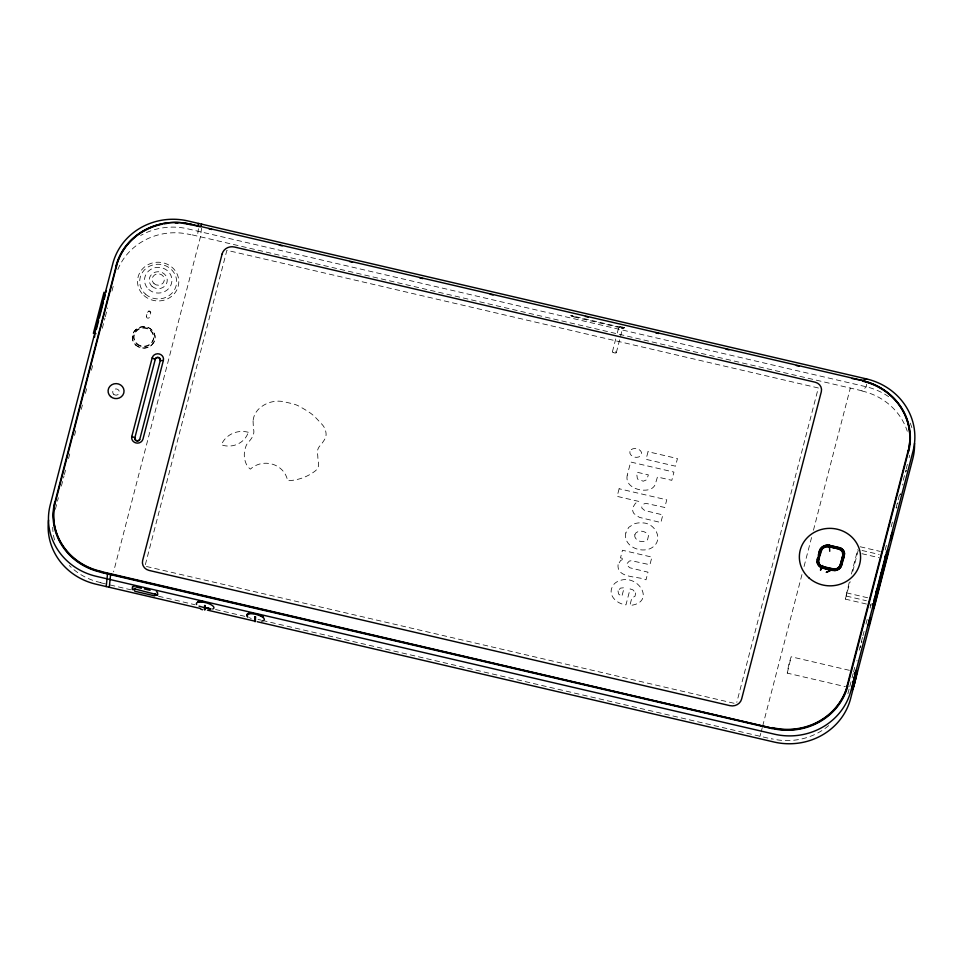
<?xml version="1.0" encoding="UTF-8"?>
<svg xmlns="http://www.w3.org/2000/svg" width="963" height="963" viewBox="0 0 963 963"><rect width="100%" height="100%" fill="white"/><g stroke="black" fill="none" stroke-linecap="round" stroke-linejoin="round"><path stroke-width="0.72" stroke-dasharray="4.82 3.61" d="M146.376 316.61L146.424 316.213A1.661 1.565 2.2 0 0 147.64 318.103A1.661 1.565 2.2 0 0 149.65 316.959L150.685 312.975A1.661 1.565 2.2 0 0 149.458 311.085A1.661 1.565 2.2 0 0 147.447 312.229L146.412 316.273M147.447 312.289L149.024 311.133L150.734 312.566M198.462 228.688L197.403 236.091M201.58 228.099L200.46 236.802L113.562 571.89M866.423 384.189L866.327 386.801L861.969 390.785L191.083 234.611M900.309 494.657L900.393 493.718L899.972 494.777M902.644 485.063L902.813 484.016M906.099 471.726L906.412 470.04M861.68 642.827L861.921 641.599M858.226 550.222L852.014 574.381M897.769 503.384L897.925 502.698M849.137 582.723L845.333 599.106L871.058 605.101M856.889 660.931L857.058 660.269M860.344 647.593L860.669 646.342M55.373 509.307L58.37 497.715M61.379 486.134L64.003 475.999M64.377 474.542L65.508 470.197M68.517 458.617L70.01 452.827M74.524 435.445L76.402 428.21M81.277 409.383L82.409 405.038M85.418 393.446L86.911 387.656M91.425 370.274L93.303 363.039M102.307 328.275L104.943 318.139M105.316 316.695L107.567 308.004M111.973 291.043L113.429 285.385M145.353 564.679L226.883 250.284L818.321 387.969L736.791 702.364M570.83 315.37A3.371 1.144 14.5 0 0 573.117 316.731L574.153 316.309M612.42 351.748L615.802 338.711M617.307 332.921L619.185 325.675M573.984 316.971L621.147 327.95L622.17 327.504A3.371 1.144 14.5 0 0 624.18 327.432M616.308 352.651L622.688 328.034M760.024 736.262L760.782 733.361M761.155 731.904L762.287 727.559M762.66 726.102L802.54 572.323M804.045 566.521L811.568 537.51M813.446 530.252L850.317 388.077M851.388 574.044L857.756 549.476M845.333 599.106L850.136 581.616M847.885 693.781L849.39 687.967M849.775 686.523L851.653 679.252M852.026 677.808L853.158 673.45M853.531 671.993L855.421 664.735M859.189 650.206L862.571 637.133M862.956 635.688L864.088 631.331M865.966 624.06L867.844 616.802M870.107 608.086L871.238 603.729M885.178 549.993L886.682 544.179M891.196 526.749L893.086 519.49M896.096 507.874L900.236 491.888M903.258 480.272L905.894 470.1M906.267 468.656L907.399 464.298M896.517 508.115L896.794 507.272M849.366 670.308L791.165 656.766L788.805 664.121L787.265 673.125L845.454 686.667M787.265 673.125L791.165 656.766M621.135 327.889L621.978 328.046A3.202 1.083 14.5 0 0 624.313 327.516M621.147 327.95L622.014 328.118A3.371 1.144 14.5 0 0 624.481 327.552M621.304 327.348L573.274 316.129A3.371 1.144 14.5 0 1 571.817 315.479M860.236 546.767L880.254 551.426M862.041 550.475L879.195 554.459M861.921 553.701L879.075 557.685M846.513 592.847L867.952 597.83M846.393 596.073L866.399 600.731M146.436 566.485L736.418 703.821M100.79 582.808L107.11 584.276M110.167 584.986L130.655 589.753M158.474 596.229L195.056 604.752M215.556 609.519L244.831 616.332M258 619.402L260.925 620.076M262.393 620.425L771.676 738.97M117.823 269.544A61.355 57.587 2.2 0 1 191.035 234.803M624.036 327.36A3.202 1.083 14.5 0 1 622.134 327.444M573.322 316.081A3.202 1.083 14.5 0 1 571.938 315.467M622.483 326.939A1.998 0.674 14.5 0 1 619.739 326.301M573.166 316.683A3.202 1.083 14.5 0 1 570.987 315.395M888.656 396.696A63.426 59.513 2.2 0 0 866.327 386.801L188.664 229.05A62.282 58.454 2.2 0 0 140.646 235.49M910.204 423.106A63.426 59.513 2.2 0 1 911.985 428.005M100.838 582.615A61.752 57.961 2.2 0 1 69.336 565.534M54.518 539.93A61.752 57.961 2.2 0 1 52.688 527.315M909.517 455.174A62.475 58.635 2.2 0 1 909.132 457.702M861.921 390.978A62.475 58.635 2.2 0 1 907.29 431.292M828.698 725.608A62.547 58.695 2.2 0 1 771.736 738.79M251.223 618.523A9.064 3.07 14.5 0 1 249.417 617.596M634.822 534.814L634.822 536.848C636.675 541.675 643.717 543.192 647.545 539.834L648.496 535.729C646.438 531.143 639.877 529.734 635.977 532.816L634.822 534.814M629.922 451.539L629.91 453.284C631.475 457.389 637.482 458.689 640.732 455.812L641.587 452.514C639.998 448.433 634.027 447.133 630.765 449.986L629.922 451.539M253.064 420.915L253.438 428.788A10.762 10.099 2.2 0 1 253.016 435.589A22.799 21.403 2.2 0 1 248.791 441.728A13.326 12.507 2.2 0 0 245.974 446.17A33.849 31.767 2.2 0 0 244.542 451.647A24.135 22.643 2.2 0 0 246.022 463.48A15.396 14.445 2.2 0 0 250.368 469.15A22.005 20.644 2.2 0 1 272.698 464.274A22.005 20.644 2.2 0 1 287.6 480.73A46.019 43.191 2.2 0 0 315.479 470.775A8.836 8.294 2.2 0 0 318.536 463.251A96.926 90.967 2.2 0 1 317.838 457.401A36.642 34.391 2.2 0 0 317.67 454.801L317.573 454.067A36.642 34.391 2.2 0 0 317.417 452.959A10.653 10.003 2.2 0 1 319.872 445.893A44.78 42.023 2.2 0 0 325.169 438.478A12.338 11.58 2.2 0 0 326.108 434.349A19.031 17.864 2.2 0 0 325.59 430.834A15.938 14.963 2.2 0 0 321.943 424.298L316.502 418.484A40.001 37.533 2.2 0 0 308.894 412.056A135.663 127.321 2.2 0 0 299.036 406.205A26.037 24.436 2.2 0 0 293.029 403.858L283.844 401.715A26.17 24.556 2.2 0 0 270.844 402.149A28.517 26.759 2.2 0 0 259.721 408.071A20.861 19.585 2.2 0 0 253.064 420.915M618.065 564.679C616.645 578.679 638.385 575.97 646.017 579.81L647.991 572.178L629.91 567.797L627.021 565.365L626.985 563.596L629.345 561.068L631.415 560.707L649.929 564.739L651.903 557.108L622.471 550.258L620.497 557.89L624.205 558.745L620.629 560.49L618.065 564.679M635.64 592.955L635.062 596.169L631.788 598.083L629.886 605.462C656.971 602.91 637.638 572.034 618.234 581.255A10.99 10.316 2.2 0 0 612.504 586.443C607.4 595.688 617.283 604.018 625.962 604.872L630.115 588.887L632.932 589.862L635.64 592.955M618.029 590.897L618.535 594.015L621.881 596.362L624.12 587.719L620.425 588.128L618.029 590.897M636.88 475.132L637.41 478.996L643.26 481.211L646.679 479.791L648.376 474.879L637.602 472.364L636.88 475.132M625.818 532.96C622.892 546.779 642.189 554.219 652.408 547.417C664.314 539.352 654.611 522.271 641.936 522.921A17.226 16.166 2.2 0 0 633.823 523.98L628.683 527.399L625.818 532.96M627.262 475.12C624.542 486.809 639.745 491.912 648.881 489.673A9.51 8.92 2.2 0 0 655.069 484.883L657.452 476.986L671.813 480.332L673.944 472.099L630.669 462.023L627.262 475.12M619.125 488.747L617.151 496.378L639.059 501.47L635.484 503.216L632.884 507.405A8.029 7.535 2.2 0 0 634.015 513.652L639.432 517.384L660.871 522.536L662.845 514.904L644.741 510.522L641.84 508.079L641.803 506.321L644.163 503.793L646.257 503.432L664.771 507.465L666.757 499.833L619.125 488.747M648.027 451.707L646.053 459.339L675.484 466.188L677.458 458.557L648.027 451.707M153.695 342.527L151.949 344.778A11.387 10.689 2.2 0 1 135.843 345.055A11.387 10.689 2.2 0 1 135.47 329.936L137.781 328.19A11.387 10.689 2.2 0 1 151.564 329.659A11.387 10.689 2.2 0 1 153.695 342.527M143.92 295.521A20.632 19.356 2.2 0 0 178.215 286.252A20.632 19.356 2.2 0 0 152.371 262.971A20.632 19.356 2.2 0 0 143.92 295.521M612.974 352.362A1.998 0.674 14.5 0 0 616.236 352.807A1.998 0.674 14.5 0 0 613.888 351.411A1.998 0.674 14.5 0 0 612.974 352.362M135.831 345.127A11.387 10.689 2.2 0 0 154.766 339.999A11.387 10.689 2.2 0 0 140.502 327.143A11.387 10.689 2.2 0 0 135.831 345.127M145.413 294.064A18.478 17.334 2.2 0 0 176.121 285.758A18.478 17.334 2.2 0 0 152.973 264.921A18.478 17.334 2.2 0 0 145.413 294.064M151.985 286.312A9.04 8.486 2.2 0 0 167.008 282.243A9.04 8.486 2.2 0 0 155.681 272.048A9.04 8.486 2.2 0 0 151.985 286.312M154.032 283.64A6.103 5.73 2.2 0 0 164.179 280.895A6.103 5.73 2.2 0 0 156.536 274.01A6.103 5.73 2.2 0 0 154.032 283.64M136.878 343.598A9.919 9.305 2.2 0 0 153.358 339.132A9.919 9.305 2.2 0 0 140.935 327.95A9.919 9.305 2.2 0 0 136.878 343.598M136.854 344.128A9.919 9.305 2.2 0 0 153.334 339.662A9.919 9.305 2.2 0 0 140.911 328.479A9.919 9.305 2.2 0 0 136.854 344.128M248.298 432.267A22.293 20.921 2.2 0 0 221.37 444.846A20.632 19.368 2.2 0 0 248.298 432.267M148.759 289.454A13.699 12.856 2.2 0 0 171.534 283.303A13.699 12.856 2.2 0 0 154.369 267.846A13.699 12.856 2.2 0 0 148.759 289.454M113.73 394.288A3.322 3.118 2.2 0 0 119.256 392.796A3.322 3.118 2.2 0 0 115.091 389.04A3.322 3.118 2.2 0 0 113.73 394.288"/><path stroke-width="1.44" d="M106.231 586.563L107.507 573.936M109.3 587.286L110.564 574.658M131.823 436.432L134.856 437.756L155.464 358.549A2.624 2.456 2.2 0 1 160.376 359.693L160.267 360.752L163.361 360.463L142.993 439.032A5.754 5.393 2.2 0 1 136.048 442.968A5.754 5.393 2.2 0 1 131.823 436.432L152.19 357.863A5.754 5.393 2.2 0 1 159.136 353.927A5.754 5.393 2.2 0 1 163.361 360.463M132.316 589.296L132.449 586.816M157.535 594.965L157.619 592.883M199.04 606.136L204.517 607.713M204.445 609.663L204.613 605.462L205.263 605.619L205.095 609.808L204.457 609.603M210.656 609.134L205.191 607.569L210.68 608.845M254.882 616.85L254.689 621.508L255.351 621.604L255.532 617.006L254.882 616.85L255.532 617.006M842.144 563.824L840.543 567.532A8.053 7.331 -6.1 0 1 838.219 569.518A8.053 7.295 -3.2 0 1 835.258 570.529L827.674 569.41L820.295 567.051A7.921 7.235 11.9 0 1 818.189 564.896A7.921 7.295 14.3 0 1 817.13 562.163L819.405 551.089A7.403 7.042 16.4 0 1 820.56 548.754L820.729 548.489A8.643 8.282 14.2 0 1 823.221 546.346A8.643 8.318 10.6 0 1 826.398 545.275L826.736 545.251A7.403 7.138 6 0 1 829.468 545.395L840.916 548.224A6.873 6.56 -11.2 0 1 843.492 550.535A6.873 6.524 -12.7 0 1 844.503 553.773L843.949 556.855M818.694 559.599L821.921 549.343A7.186 6.849 10.5 0 1 823.991 547.574A7.186 6.873 7.9 0 1 826.627 546.683L830.383 547.044A171.908 58.141 14.5 0 0 838.833 548.994L842.24 551.293L842.866 555.218A171.908 11.941 -76.9 0 1 840.807 563.162L839.351 566.762A6.597 6.055 -4.1 0 1 837.449 568.375A6.597 6.043 -1.9 0 1 835.029 569.205L821.921 566.437A6.464 5.959 9.6 0 1 819.453 564.222A6.464 5.995 11.3 0 1 818.502 561.212L819.092 558.107M820.729 551.679L821.018 550.896A7.198 6.753 2.2 0 1 828.505 546.551L839.567 549.115A5.429 5.092 2.2 0 1 842.998 554.423L840.181 565.245A6.609 6.199 2.2 0 1 833.308 569.145L822.643 566.665A6.476 6.079 2.2 0 1 818.55 560.322L818.706 559.491M829.781 545.443L839.23 547.562A6.897 6.476 2.2 0 1 844.31 555.41L844.31 555.47M832.104 570.421L832.104 570.337A8.077 7.584 2.2 0 0 841.867 564.812L844.31 555.41M847.079 685.812L908.073 450.961M862.258 380.481L851.99 378.507M869.577 620.449L868.939 623.302M869.589 621.737L869.902 619.209M869.264 623.374L870.227 619.281M891.028 538.124L891.991 534.032M891.353 538.197L892.316 534.104M855.228 672.162L854.903 674.642M868.445 625.095L868.518 624.481M868.758 625.168L868.951 623.855M870.636 618.234L870.721 617.62M873.61 606.124L873.2 608.724L873.754 607.46M887.886 552.076L887.934 550.824L886.767 554.086M890.992 540.062L891.196 537.811M892.725 533.057L892.532 532.671M134.856 437.527L134.76 438.586A2.624 2.456 2.2 0 0 139.671 439.73L160.279 360.523M868.494 624.59L868.795 622.917M870.528 618.932L870.672 618.126M873.26 607.352L874.621 600.503M873.766 605.053L873.561 607.232L874.187 605.908M887.537 553.797L887.742 551.618L887.405 552.112M887.693 553.292L888.103 550.126L886.827 553.629M890.582 539.388L890.715 538.606M892.749 532.972L891.293 539.316M94.458 337.351L94.831 335.509M868.927 623.952L869.108 622.989M872.96 605.402L873.248 603.897M870.371 619.799L870.564 618.836M873.61 605.558L874.019 603.717M887.284 555.133L887.838 552.846M890.691 538.678L891.076 536.764M892.159 534.501L892.316 533.61M854.566 676.471L853.122 682.755M869.083 623.049L869.794 619.967M870.167 620.774L870.396 619.739M873.886 604.042L874.332 602.212M885.382 556.542L885.623 555.41M886.971 556.638L887.417 554.808M887.525 554.507L886.682 558.347M891.184 537.86L892.364 533.117M868.987 621.942L869.721 618.968M869.938 621.797L870.179 620.75M874.007 600.418L874.44 598.48L875.078 598.637L874.693 600.647M885.117 557.721L884.792 559.022L886.213 559.78L874.873 603.957M869.938 621.785L869.011 625.071M891.317 535.753L892.039 533.045M886.61 558.203L886.225 560.213L885.575 560.069M818.369 555.025L819.308 551.305A8.679 8.137 2.2 0 1 829.781 545.359M819.79 555.386L820.5 552.654M821.174 567.592L820.488 570.228L822.763 565.498L821.391 567.689M842.95 560.743L843.744 557.649M93.363 333.354L104.04 292.21M96.408 329.25L98.623 320.715M99.358 317.874L103.426 302.213M104.16 299.373L105.268 295.099M55.011 501.867L116.029 266.57M55.493 501.964L116.511 266.282M134.194 586.78L134.242 586.599A1.818 0.614 14.5 0 0 132.834 586.515M134.856 589.789L135.061 589.007L156.692 594.628L155.476 594.893M154.899 594.46L155.103 593.677M847.536 686.354L908.542 451.057M875.897 592.835L876.992 588.61M879.556 578.727L881.025 573.081M884.684 558.973L885.779 554.748M875.042 596.615L879.917 577.812M880.856 573.948L885.755 555.037M875.09 599.07L886.429 554.893M876.787 593.93L878.99 585.456M883.372 568.531L885.19 561.321M817.563 558.095L817.262 559.274M106.002 292.258L106.472 290.633M886.381 555.519L886.875 553.207M891.208 538.486L891.449 537.523M869.794 620.016L870.046 619.04M874.922 603.332L873.995 607.063M886.237 553.063L886.658 551.63M892.123 533.947L892.557 532.563M872.972 604.427L873.224 603.572M870.034 619.125L870.275 618.27M874.536 604.764L873.634 608.098M886.574 552.184L886.899 551.245M891.1 539.87L891.317 539.232M872.984 607.954L873.441 606.365M870.263 618.378L870.468 617.716M851.737 687.341L852.135 686.21M197.788 225.751L198.667 223.452M200.858 226.461L201.724 224.174M830.961 570.168L826.254 572.383L830.214 570.529M866.628 378.953L188.965 221.201A62.282 58.454 2.2 0 0 112.599 264.488L50.341 504.564A62.691 58.839 2.2 0 0 96.842 576.452L774.505 734.203A63.486 59.586 2.2 0 0 850.871 690.916L913.117 450.84A63.426 59.513 2.2 0 0 866.628 378.953L862.367 380.457L191.396 224.319M135.061 589.007L133.472 589.067L134.206 589.886M192.841 225.065L200.172 226.774M208.959 228.821L211.884 229.507M279.27 245.192L282.195 245.866M349.569 261.551L352.506 262.237M419.88 277.922L422.817 278.596M490.191 294.281L493.116 294.967M585.396 316.454L588.333 317.128M655.707 332.813L658.644 333.499M726.018 349.184L728.943 349.87M796.329 365.555L799.254 366.229M95.301 333.523L95.951 333.68L94.013 333.318M891.666 535.272L891.955 536.222M832.104 570.337L823.112 568.242A7.957 7.463 2.2 0 1 817.262 559.202M874.44 598.685L875.078 598.842M101.332 571.613L772.182 728.197L101.32 572.034M101.187 572.467L772.073 728.642M135.687 586.936L141.453 588.285M144.342 588.947L150.108 590.295M134.724 591.234L154.73 595.892M205.179 607.629L210.668 608.905M200.099 608.423L96.541 584.312A62.691 58.839 2.2 0 1 48.547 520.068M207.43 610.121L254.292 621.027M257.217 621.713L774.204 742.064A63.486 59.586 2.2 0 0 850.57 698.765L912.816 458.689A63.426 59.513 2.2 0 0 914.549 443.305M200.569 609.037L202.495 609.772M152.19 357.863L155.127 359.56L155.452 358.778A2.624 2.456 2.2 0 1 160.364 359.921M829.468 545.395L829.721 551.305M247.575 615.718A8.655 2.925 14.5 0 1 247.635 614.165M248.502 613.648A8.655 2.925 14.5 0 1 253.666 613.443M255.857 613.852A8.655 2.925 14.5 0 1 263.08 617.042M115.825 266.522A61.355 57.587 2.2 0 1 191.432 224.475A60.886 57.142 2.2 0 0 116.306 266.233M133.05 589.801A1.866 0.638 14.5 0 1 132.364 589.115M156.355 591.764A1.866 0.626 14.5 0 1 157.438 592.329M847.729 686.402A62.547 58.695 2.2 0 1 772.121 728.461M157.583 594.785A2.468 0.831 14.5 0 1 155.464 595.146M197.993 601.863A8.763 2.961 14.5 0 1 203.205 601.658M855.577 671.416A9.654 0.674 -76.9 0 1 856.155 671.199M853.158 685.487A9.654 0.674 -76.9 0 1 852.628 687.281M852.171 688.569A9.654 0.674 -76.9 0 1 851.834 689.279M854.59 674.497A9.654 0.674 -76.9 0 1 855.132 672.716M855.638 671.127A9.979 0.698 -76.9 0 1 856.239 670.898M852.111 688.858A9.979 0.698 -76.9 0 1 851.774 689.592M854.614 674.317A9.979 0.698 -76.9 0 1 855.168 672.463M101.235 572.275A61.752 57.961 2.2 0 1 54.807 501.819M247.888 617.235A9.064 3.07 14.5 0 1 250.621 613.708A9.064 3.07 14.5 0 1 262.405 617.006A9.064 3.07 14.5 0 1 261.731 621.099M196.596 604.535A9.064 3.07 14.5 0 1 206.407 602.862A9.064 3.07 14.5 0 1 212.715 609.037M197.728 601.755A9.064 3.07 14.5 0 1 199.16 601.43M201.002 601.357A9.064 3.07 14.5 0 1 203.133 601.538M101.38 571.432A61.283 57.515 2.2 0 1 55.3 501.506M862.318 380.638A62.475 58.635 2.2 0 1 908.747 451.105M847.284 685.861A62.065 58.249 2.2 0 1 772.242 727.595M862.21 380.662A62.005 58.189 2.2 0 1 908.29 450.6M101.368 571.841A61.283 57.515 2.2 0 1 55.276 501.916M847.259 686.27A62.065 58.249 2.2 0 1 772.23 728.016M116.282 266.643A60.886 57.142 2.2 0 1 157.824 225.282M159.124 224.933A60.886 57.142 2.2 0 1 161.76 224.307M164.42 223.801A60.886 57.142 2.2 0 1 167.093 223.404M175.206 222.886A60.886 57.142 2.2 0 1 177.926 222.947M183.331 223.392A60.886 57.142 2.2 0 1 191.324 224.921M904.931 415.137A62.005 58.189 2.2 0 1 908.278 451.009M863.498 381.384A62.005 58.189 2.2 0 1 904.389 413.982M247.19 615.67A9.064 3.07 14.5 0 1 247.262 614.045M248.165 613.491A9.064 3.07 14.5 0 1 253.57 613.287M262.056 616.079A9.064 3.07 14.5 0 1 263.429 617.042M139.683 439.501A2.624 2.456 2.2 0 1 134.76 438.358M222.104 254.015L142.632 560.502A8.715 8.186 2.2 0 0 149.048 570.421L729.93 705.65A9.69 9.088 2.2 0 0 741.63 699.006L821.319 391.712A8.354 7.836 2.2 0 0 815.18 382.215L234.442 247.022A10.208 9.582 2.2 0 0 222.104 254.015M853.808 685.644A9.654 0.674 -76.9 0 0 856.757 670.79A9.654 0.674 -76.9 0 0 853.001 684.007A9.654 0.674 -76.9 0 0 853.808 685.644M808.824 577.788A30.611 28.734 2.2 0 0 859.706 564.017A30.611 28.734 2.2 0 0 821.355 529.481A30.611 28.734 2.2 0 0 808.824 577.788M110.54 396.503A7.981 7.499 2.2 0 0 123.818 392.916A7.981 7.499 2.2 0 0 113.815 383.9A7.981 7.499 2.2 0 0 110.54 396.503M853.832 685.439A9.293 0.65 -76.9 0 0 856.673 671.139A9.293 0.65 -76.9 0 0 853.062 683.862A9.293 0.65 -76.9 0 0 853.832 685.439M853.784 685.825A9.979 0.698 -76.9 0 0 856.829 670.477A9.979 0.698 -76.9 0 0 852.953 684.139A9.979 0.698 -76.9 0 0 853.784 685.825"/></g></svg>
